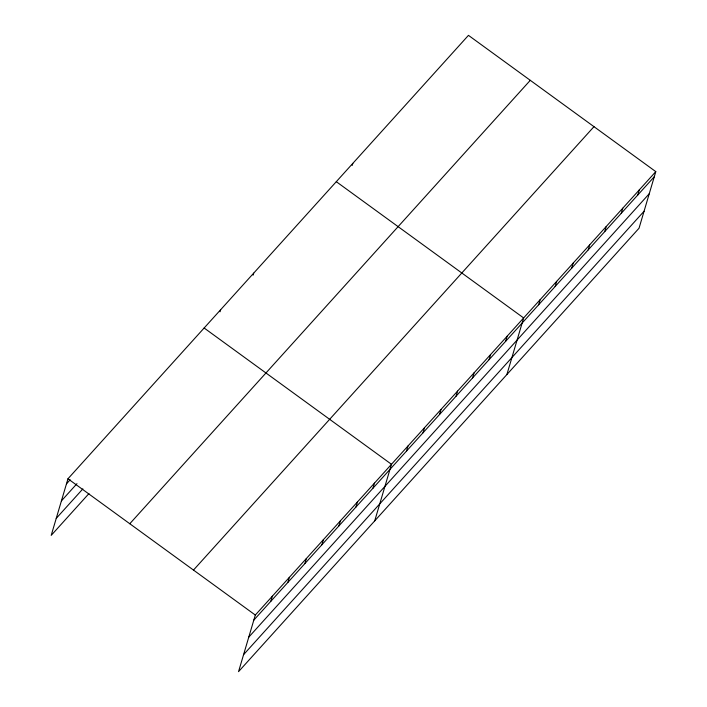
<?xml version="1.0" encoding="UTF-8"?>
<svg xmlns="http://www.w3.org/2000/svg" width="707" height="707" viewBox="0 0 707 707"><rect width="100%" height="100%" fill="white"/><g stroke="black" fill="none" stroke-linecap="round" stroke-linejoin="round"><path stroke-width="1.06" d="M655.796 171.633L255.315 615.046L238.542 671.65L639.031 228.228L655.796 171.633L468.458 35.35L67.969 478.772L51.204 535.367L88.941 493.583M220.045 311.76L220.655 309.719M253.088 275.173L253.698 273.132M352.21 165.429L352.811 163.388M270.816 601.312L272.336 596.204M287.837 582.471L289.357 577.354M304.858 563.62L306.378 558.512M321.879 544.779L323.391 539.662M338.9 525.928L340.412 520.82M355.921 507.087L357.433 501.979M372.942 488.245L374.454 483.128M374.71 520.891L391.475 464.287L204.137 328.004M406.481 451.101L408.001 445.993M423.007 432.817L424.518 427.7M439.524 414.523L441.035 409.415M456.042 396.229L457.562 391.121M472.568 377.945L474.079 372.828M489.085 359.651L490.596 354.543M505.602 341.357L507.113 336.249M506.875 374.56L523.64 317.956L336.293 181.681M538.646 304.779L540.157 299.662M555.163 286.485L556.674 281.377M571.68 268.192L573.2 263.084M588.206 249.907L589.718 244.79M604.724 231.613L606.235 226.505M621.241 213.32L622.761 208.212M637.767 195.035L639.278 189.918M66.458 483.88L70.152 479.779M61.421 500.874L76.966 483.668M56.233 518.381L82.878 488.882M129.796 523.737L530.277 80.324M193.488 570.072L593.977 126.659M253.795 620.154L654.284 176.741M248.767 637.148L649.247 193.736M243.579 654.655L644.068 211.243M67.969 478.772L255.315 615.046"/></g></svg>
